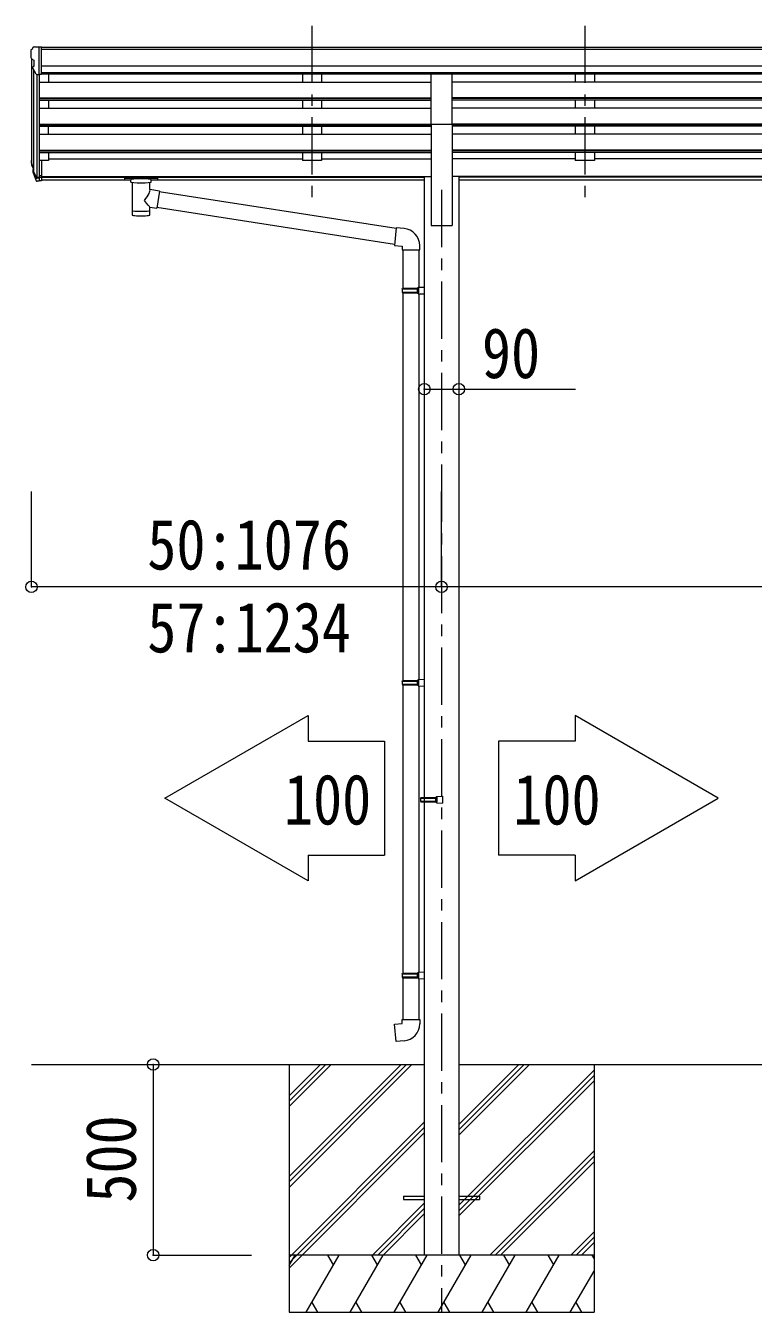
# Model space of a CAD drawing. Units: millimetres, scale not verified. Extents: x -14420 to 2444, y -5820 to 5820.
# Drawn here: x -4995 to -3087, y -3521 to -147 of the extents above; entities that cross this region are included whole.
import ezdxf
from ezdxf.enums import TextEntityAlignment as Align

# ---------------------------------------------------------------- set-up
doc = ezdxf.new("R2010")
doc.units = ezdxf.units.MM
doc.header["$LTSCALE"] = 30
doc.header["$PDMODE"] = 32
doc.header["$PDSIZE"] = 30
doc.linetypes.add('CHAIN1', pattern=[8, 5, -1, 1, -1])
for name, color, linetype, lineweight in [('0-0_0', 7, 'Continuous', 9), ('0-1_本体', 5, 'CHAIN1', 9), ('0-3_ELV2', 4, 'Continuous', 9), ('0-4_TABLE1', 7, 'Continuous', 9), ('0-6_OTH_LINE', 6, 'Continuous', 9), ('0-9_OUTLINE', 7, 'Continuous', 9)]:
    doc.layers.add(name, color=color, linetype=linetype, lineweight=lineweight)
doc.styles.add('ＭＳ ゴシック', font='')
doc.styles.get('ＭＳ ゴシック').set_extended_font_data('MS Gothic')

msp = doc.modelspace()

# ---------------------------------------------------------------- linework, layer by layer
at = {"layer": '0-0_0'}
for p, q in [((-4980.38, -2871.4), (-3949.58, -2871.4)), ((-4304.38, -3165.58), (-4010.2, -2871.4)), ((-4304.38, -3179.72), (-3996.06, -2871.4)), ((-4304.38, -3193.86), (-3981.92, -2871.4)), ((-4304.38, -2981.73), (-4194.05, -2871.4)), ((-4304.38, -2967.59), (-4208.19, -2871.4)), ((-4304.38, -2953.45), (-4222.33, -2871.4)), ((-3859.18, -2871.4), (-1049.58, -2871.4)), ((-3859.18, -3057.03), (-3673.55, -2871.4)), ((-3859.18, -3042.89), (-3687.69, -2871.4)), ((-3859.18, -3028.75), (-3701.83, -2871.4)), ((-3859.18, -3240.88), (-3504.38, -2886.08)), ((-3859.18, -3255.02), (-3504.38, -2900.22)), ((-3504.38, -2871.4), (-3504.38, -3521.4)), ((-3856.92, -3266.9), (-3504.38, -2914.36)), ((-4304.38, -3377.71), (-3949.58, -3022.91)), ((-4304.38, -3391.85), (-3949.58, -3037.05)), ((-4304.38, -3405.99), (-3949.58, -3051.2)), ((-3777.57, -3371.4), (-3504.38, -3098.21)), ((-3763.43, -3371.4), (-3504.38, -3112.35)), ((-3749.29, -3371.4), (-3504.38, -3126.5)), ((-4085.94, -3371.4), (-3949.58, -3235.04)), ((-4071.8, -3371.4), (-3949.58, -3249.19)), ((-4057.65, -3371.4), (-3949.58, -3263.33)), ((-3565.44, -3371.4), (-3504.38, -3310.34)), ((-3551.3, -3371.4), (-3504.38, -3324.49)), ((-3537.15, -3371.4), (-3504.38, -3338.63)), ((-3504.38, -3371.4), (-4304.38, -3371.4)), ((-4304.38, -3398.9), (-4288.5, -3371.4)), ((-4259.63, -3521.4), (-4173.03, -3371.4)), ((-4188.03, -3397.38), (-4203.03, -3371.4)), ((-4144.16, -3521.4), (-4057.56, -3371.4)), ((-4072.56, -3397.38), (-4087.56, -3371.4)), ((-4028.69, -3521.4), (-3942.09, -3371.4)), ((-3957.09, -3397.38), (-3972.09, -3371.4)), ((-3913.22, -3521.4), (-3826.62, -3371.4)), ((-3841.62, -3397.38), (-3856.62, -3371.4)), ((-3797.75, -3521.4), (-3711.15, -3371.4)), ((-3726.15, -3397.38), (-3741.15, -3371.4)), ((-3682.28, -3521.4), (-3595.68, -3371.4)), ((-3625.68, -3371.4), (-3610.68, -3397.38)), ((-3510.21, -3371.4), (-3504.38, -3381.5)), ((-3566.81, -3521.4), (-3504.38, -3413.26)), ((-4244.64, -3495.42), (-4229.64, -3521.4)), ((-4129.16, -3495.42), (-4114.17, -3521.4)), ((-4013.69, -3495.42), (-3998.69, -3521.4)), ((-3898.22, -3495.42), (-3883.23, -3521.4)), ((-3782.75, -3495.42), (-3767.76, -3521.4)), ((-3667.28, -3495.42), (-3652.29, -3521.4)), ((-3551.81, -3495.42), (-3536.82, -3521.4))]:
    msp.add_line(p, q, dxfattribs=at)
msp.add_lwpolyline([(-4304.38, -2871.4), (-4304.38, -3521.4), (-3504.38, -3521.4)], dxfattribs=at)
at = {"layer": '0-1_本体'}
for p, q in [((-4244.38, -147), (-4244.38, -624.52)), ((-4244.38, -147), (-4244.38, -624.52)), ((-3528.38, -147), (-3528.38, -624.52)), ((-3528.38, -147), (-3528.38, -624.52)), ((-3904.38, -577.83), (-3904.38, -3521.4))]:
    msp.add_line(p, q, dxfattribs=at)
at = {"layer": '0-3_ELV2'}
for p, q in [((-4982.38, -212.11), (-4982.38, -212.74)), ((-4980.38, -233.32), (-4980.38, -499.76)), ((-4979.85, -233.93), (-4974.53, -237)), ((-4975.47, -203.31), (-4979.54, -209.12)), ((-4972.38, -202.74), (-4974.71, -202.89)), ((-4972.38, -202.74), (-4953.88, -202.74)), ((-4960.38, -275.73), (-4960.38, -202.74)), ((-4953.88, -202.74), (-4943.88, -202.83)), ((-4953.88, -274.73), (-4953.88, -202.74)), ((45.12, -204.35), (-4953.88, -204.35)), ((45.12, -209.56), (-4953.88, -209.56)), ((-4943.88, -204.35), (-4943.88, -202.83)), ((-4968, -273.91), (-4977.01, -258.32)), ((-4975.41, -261.09), (-4975.41, -526.47)), ((-4974.38, -237.26), (-4974.38, -253.53)), ((45.12, -253.1), (-4953.88, -253.1)), ((-4966.38, -275.25), (-4966.39, -544.9)), ((-4960.38, -275.73), (-4965.59, -275.41)), ((-4953.88, -274.73), (-4960.38, -274.73)), ((-4960.38, -275.73), (-4960.38, -500.12)), ((-4960.38, -294.65), (-3931.88, -294.65)), ((45.12, -270.95), (-4953.88, -270.95)), ((-3931.88, -274.19), (-4953.88, -274.19)), ((-4935.38, -274.19), (-4935.38, -294.65)), ((-4269.38, -274.19), (-4269.38, -294.65)), ((-4219.38, -274.19), (-4219.38, -294.65)), ((-3931.88, -405.17), (-3931.88, -273.37)), ((-3931.88, -273.37), (-3876.88, -273.37)), ((-3876.88, -405.17), (-3876.88, -273.37)), ((-1031.88, -274.19), (-3876.88, -274.19)), ((-1031.88, -294.65), (-3876.88, -294.65)), ((-3553.38, -274.19), (-3553.38, -294.65)), ((-3503.38, -274.19), (-3503.38, -294.65)), ((-4960.38, -336.53), (-3931.88, -336.53)), ((-1031.88, -336.53), (-3876.88, -336.53)), ((-4960.38, -338.02), (-3931.88, -338.02)), ((-4960.38, -342.34), (-3931.88, -342.34)), ((-4960.38, -363.14), (-3931.88, -363.14)), ((-4935.38, -342.34), (-4935.38, -363.14)), ((-4269.38, -342.34), (-4269.38, -363.14)), ((-4219.38, -342.34), (-4219.38, -363.14)), ((-1031.88, -338.02), (-3876.88, -338.02)), ((-1031.88, -342.34), (-3876.88, -342.34)), ((-1031.88, -363.14), (-3876.88, -363.14)), ((-3553.38, -342.34), (-3553.38, -363.14)), ((-3503.38, -342.34), (-3503.38, -363.14)), ((-4960.38, -405.02), (-3931.88, -405.02)), ((-4960.38, -406.51), (-3931.88, -406.51)), ((-4960.38, -410.83), (-3931.88, -410.83)), ((-4960.38, -431.63), (-3931.88, -431.63)), ((-4935.38, -431.63), (-4935.38, -410.83)), ((-4269.38, -410.83), (-4269.38, -431.63)), ((-4219.38, -410.83), (-4219.38, -431.63)), ((-3931.88, -405.17), (-3931.88, -671.4)), ((-3931.88, -405.17), (-3876.88, -405.17)), ((-1031.88, -405.02), (-3876.88, -405.02)), ((-3876.88, -405.17), (-3876.88, -671.4)), ((-1031.88, -406.51), (-3876.88, -406.51)), ((-1031.88, -410.83), (-3876.88, -410.83)), ((-1031.88, -431.63), (-3876.88, -431.63)), ((-3553.38, -410.83), (-3553.38, -431.63)), ((-3503.38, -410.83), (-3503.38, -431.63)), ((-4960.38, -473.51), (-3931.88, -473.51)), ((-4960.38, -475.01), (-3931.88, -475.01)), ((-4960.38, -479.32), (-3931.88, -479.32)), ((-4960.38, -500.12), (-4960.38, -554.9)), ((-4953.88, -500.12), (-4960.38, -500.12)), ((-4953.88, -500.12), (-4953.88, -554.16)), ((-4935.38, -500.76), (-4953.88, -500.76)), ((-4935.38, -479.32), (-4935.38, -500.76)), ((-4935.38, -495.81), (-4269.38, -495.81)), ((-4269.38, -479.32), (-4269.38, -500.76)), ((-4219.38, -500.76), (-4269.38, -500.76)), ((-4219.38, -479.32), (-4219.38, -500.76)), ((-4219.38, -495.81), (-3931.88, -495.81)), ((-1031.88, -473.51), (-3876.88, -473.51)), ((-1031.88, -475.01), (-3876.88, -475.01)), ((-1031.88, -479.32), (-3876.88, -479.32)), ((-3553.38, -495.81), (-3876.88, -495.81)), ((-3553.38, -479.32), (-3553.38, -500.76)), ((-3503.38, -500.76), (-3553.38, -500.76)), ((-3503.38, -479.32), (-3503.38, -500.76)), ((-2837.38, -495.81), (-3503.38, -495.81)), ((-4979.29, -514.31), (-4975.41, -522.26)), ((-4978.68, -512.94), (-4975.41, -520)), ((-4976.97, -525.59), (-4976.63, -529.99)), ((-4976.63, -529.99), (-4967.82, -553.54)), ((-4976.02, -529.43), (-4967.82, -545.61)), ((-4966.81, -544.48), (-4974.57, -529.07)), ((-4960.38, -545.16), (-4965.51, -545.16)), ((-4960.38, -546.96), (-4965.23, -546.96)), ((-4960.38, -554.9), (-4965.23, -554.9)), ((-4953.88, -540.26), (-4960.38, -540.26)), ((-4953.88, -545.14), (-4960.38, -545.14)), ((-4953.88, -554.16), (-4960.38, -554.16)), ((-4953.88, -542.83), (-3949.58, -542.83)), ((-4953.88, -544.22), (-3949.58, -544.22)), ((-4719.88, -551.91), (-4953.88, -551.91)), ((-3949.58, -551.91), (-4665.88, -551.91)), ((-3949.58, -542.4), (-3931.88, -542.4)), ((-3949.58, -542.4), (-3949.58, -3371.4)), ((-3859.18, -542.4), (-3876.88, -542.4)), ((-3859.18, -542.4), (-3859.18, -3371.4)), ((-1049.58, -542.83), (-3859.18, -542.83)), ((-1049.58, -544.22), (-3859.18, -544.22)), ((-1049.58, -551.91), (-3859.18, -551.91)), ((-3931.88, -671.4), (-3876.88, -671.4)), ((-4004.38, -3216.9), (-4004.38, -3225.9)), ((-4004.38, -3216.9), (-3949.58, -3216.9)), ((-4004.38, -3225.9), (-3949.58, -3225.9)), ((-3859.18, -3216.9), (-3804.38, -3216.9)), ((-3859.18, -3225.9), (-3804.38, -3225.9)), ((-3804.38, -3216.9), (-3804.38, -3225.9))]:
    msp.add_line(p, q, dxfattribs=at)
for centre, radius, start, end in [((-4979.38, -212.11), 3, 93, 180), ((-4780.38, -212.74), 202, 180, 184.94904), ((-4975.48, -229.56), 6.18, 185.7035, 224.99897), ((-4974.65, -203.88), 1, 93.5, 145), ((-4974.41, -256.82), 3, 94.7167, 210), ((-4974.68, -253.53), 0.3, 274.7167, 0), ((-4974.68, -237.26), 0.3, 0, 60), ((-4965.41, -272.41), 3, 210, 266.5), ((-4951.2, -505.2), 29.53, 186.50806, 197.98144), ((-4949.79, -503.44), 30.41, 187.1552, 198.19734)]:
    msp.add_arc(centre, radius, start, end, dxfattribs=at)
for centre, major_axis, ratio, start_param, end_param in [((-4891.73, -505.63), (-89.06, 1.43), 0.57596, 6.1962358, 6.3678173), ((-4892.52, -498.95), (87.93, 4.42), 0.541684, 3.0659337, 3.2228513), ((-4975.67, -525.59), (1.3, 0), 0.90356, 1.3700892, 3.347195), ((-4889.75, -509.4), (-89.07, 0), 0.90356, 0.2056023, 0.2515348), ((-4890.46, -505.53), (-88.05, 0), 0.90356, 0.2662965, 0.3003836), ((-4965.23, -544.25), (-3, 0), 0.90356, 0.5235988, 1.5707963), ((-4965.23, -552.19), (3, 0), 0.90356, 3.6651914, 4.712389), ((-4965.51, -543.8), (-1.5, 0), 0.90356, 0.5235988, 1.5707963)]:
    msp.add_ellipse(centre, major_axis=major_axis, ratio=ratio, start_param=start_param, end_param=end_param, dxfattribs=at)
at = {"layer": '0-4_TABLE1'}
for p, q in [((-3959.98, -2172.91), (-3958.98, -2170.91)), ((-3959.98, -2172.91), (-3915.98, -2172.91)), ((-3959.98, -2172.91), (-3959.98, -2180.91)), ((-3959.98, -2180.91), (-3915.98, -2180.91)), ((-3959.98, -2180.91), (-3958.98, -2182.91)), ((-3958.98, -2170.91), (-3915.98, -2170.91)), ((-3958.98, -2182.91), (-3915.98, -2182.91)), ((-3920.46, -2172.91), (-3920.89, -2170.91)), ((-3917.98, -2168.41), (-3901.98, -2167.94)), ((-3917.98, -2170.41), (-3917.98, -2168.41)), ((-3917.98, -2170.41), (-3915.98, -2170.41)), ((-3917.98, -2185.41), (-3917.98, -2183.41)), ((-3917.98, -2185.41), (-3901.98, -2185.88)), ((-3901.98, -2167.94), (-3901.98, -2185.88))]:
    msp.add_line(p, q, dxfattribs=at)
for points in [[(-3920.46, -2172.91), (-3920.46, -2180.91), (-3920.89, -2182.91)], [(-3917.98, -2183.41), (-3915.98, -2183.41), (-3915.98, -2170.41)]]:
    msp.add_lwpolyline(points, dxfattribs=at)
at = {"layer": '0-6_OTH_LINE'}
for p, q in [((-3949.58, -1100.33), (-3859.18, -1100.33)), ((-4980.38, -1618.9), (-4980.38, -1368.9)), ((-3904.38, -1618.9), (-3904.38, -1368.9)), ((-3904.38, -1618.9), (-4980.38, -1618.9)), ((-1004.38, -1618.9), (-3904.38, -1618.9)), ((-4660.87, -2871.4), (-4403.44, -2871.4)), ((-4660.87, -2871.4), (-4660.87, -3371.4)), ((-4660.87, -3371.4), (-4403.44, -3371.4))]:
    msp.add_line(p, q, dxfattribs=at)
at = {"layer": '0-6_OTH_LINE', "lineweight": 18}
msp.add_line((-3859.18, -1100.33), (-3553.27, -1100.33), dxfattribs=at)
at = {"layer": '0-6_OTH_LINE', "color": 7}
for p, q in [((-4254.52, -1955.91), (-4254.52, -2023.11)), ((-3554.24, -1955.91), (-3554.24, -2023.11)), ((-4254.52, -2322.71), (-4054.12, -2322.71)), ((-4254.52, -2322.71), (-4254.52, -2389.91)), ((-3554.24, -2322.71), (-3754.64, -2322.71)), ((-3554.24, -2322.71), (-3554.24, -2389.91))]:
    msp.add_line(p, q, dxfattribs=at)
for points in [[(-4254.52, -2389.91), (-4630.37, -2172.91), (-4254.52, -1955.91)], [(-3554.24, -2389.91), (-3178.39, -2172.91), (-3554.24, -1955.91)], [(-4254.52, -2023.11), (-4054.12, -2023.11), (-4054.12, -2322.71)], [(-3554.24, -2023.11), (-3754.64, -2023.11), (-3754.64, -2322.71)]]:
    msp.add_lwpolyline(points, dxfattribs=at)
at = {"layer": '0-6_OTH_LINE'}
for p in [(-3949.58, -1100.33), (-3859.18, -1100.33), (-4980.38, -1618.9), (-3904.38, -1618.9), (-4660.87, -2871.4), (-4660.87, -3371.4)]:
    msp.add_point(p, dxfattribs=at)
at = {"layer": '0-9_OUTLINE'}
for p, q in [((-4736.38, -545), (-4736.38, -550.76)), ((-4734.38, -544.34), (-4651.38, -544.34)), ((-4734.38, -546.52), (-4651.38, -546.52)), ((-4734.38, -551.42), (-4719.88, -551.42)), ((-4719.88, -557.07), (-4719.88, -550.52)), ((-4715.78, -557.99), (-4715.8, -643.43)), ((-4669.98, -576.73), (-4669.98, -557.99)), ((-4665.88, -557.07), (-4665.88, -550.52)), ((-4665.88, -551.42), (-4651.38, -551.42)), ((-4649.38, -545), (-4649.38, -550.76)), ((-4644.76, -580.64), (-4669.98, -576.73)), ((-4644.76, -580.64), (-4651.78, -625.9)), ((-4023.77, -679.04), (-4645.08, -582.65)), ((-4669.96, -643.43), (-4669.98, -622.76)), ((-4669.98, -623.07), (-4651.78, -625.9)), ((-4027.44, -720.97), (-4651.51, -624.16)), ((-4002.77, -679), (-4023.61, -677.18)), ((-4007.69, -734.75), (-3961.69, -734.75)), ((-4005.58, -734.75), (-4005.58, -835.47)), ((-3963.58, -734.75), (-3963.58, -832.91)), ((-3961.69, -734.75), (-3961.69, -723.83)), ((-4007.58, -837.47), (-4006.58, -835.47)), ((-4007.58, -837.47), (-3963.58, -837.47)), ((-4007.58, -837.47), (-4007.58, -845.47)), ((-4006.58, -835.47), (-3963.58, -835.47)), ((-3968.06, -837.47), (-3968.49, -835.47)), ((-3965.58, -832.97), (-3949.58, -832.5)), ((-3965.58, -834.97), (-3965.58, -832.97)), ((-3965.58, -834.97), (-3963.58, -834.97)), ((-3949.58, -832.5), (-3949.58, -850.44)), ((-4007.58, -845.47), (-3963.58, -845.47)), ((-4007.58, -845.47), (-4006.58, -847.47)), ((-4006.58, -847.47), (-3963.58, -847.47)), ((-4005.58, -847.47), (-4005.58, -1864.16)), ((-3965.58, -849.97), (-3965.58, -847.97)), ((-3965.58, -849.97), (-3949.58, -850.44)), ((-3963.58, -850.03), (-3963.58, -1861.6)), ((-4007.58, -1866.16), (-4006.58, -1864.16)), ((-4007.58, -1866.16), (-3963.58, -1866.16)), ((-4007.58, -1866.16), (-4007.58, -1874.16)), ((-4007.58, -1874.16), (-3963.58, -1874.16)), ((-4007.58, -1874.16), (-4006.58, -1876.16)), ((-4006.58, -1864.16), (-3963.58, -1864.16)), ((-4006.58, -1876.16), (-3963.58, -1876.16)), ((-4005.58, -1876.16), (-4005.58, -2631.84)), ((-3968.06, -1866.16), (-3968.49, -1864.16)), ((-3965.58, -1861.66), (-3949.58, -1861.19)), ((-3965.58, -1863.66), (-3965.58, -1861.66)), ((-3965.58, -1863.66), (-3963.58, -1863.66)), ((-3965.58, -1878.66), (-3965.58, -1876.66)), ((-3965.58, -1878.66), (-3949.58, -1879.13)), ((-3963.58, -1878.72), (-3963.58, -2629.28)), ((-3949.58, -1861.19), (-3949.58, -1879.13)), ((-4007.58, -2633.84), (-4006.58, -2631.84)), ((-4006.58, -2631.84), (-3963.58, -2631.84)), ((-3968.06, -2633.84), (-3968.49, -2631.84)), ((-3965.58, -2629.34), (-3949.58, -2628.87)), ((-3965.58, -2631.34), (-3965.58, -2629.34)), ((-3965.58, -2631.34), (-3963.58, -2631.34)), ((-3949.58, -2628.87), (-3949.58, -2646.81)), ((-4007.58, -2633.84), (-3963.58, -2633.84)), ((-4007.58, -2633.84), (-4007.58, -2641.84)), ((-4007.58, -2641.84), (-3963.58, -2641.84)), ((-4007.58, -2641.84), (-4006.58, -2643.84)), ((-4006.58, -2643.84), (-3963.58, -2643.84)), ((-4005.58, -2643.84), (-4005.58, -2753.84)), ((-3965.58, -2646.34), (-3965.58, -2644.34)), ((-3965.58, -2646.34), (-3949.58, -2646.81)), ((-3963.58, -2646.4), (-3963.58, -2753.84)), ((-4007.58, -2753.84), (-3961.58, -2753.84)), ((-4007.58, -2763.84), (-4007.58, -2753.84)), ((-3961.58, -2753.84), (-3961.58, -2764.76))]:
    msp.add_line(p, q, dxfattribs=at)
for points in [[(-4736.38, -545), (-4736.34, -544.81), (-4736.26, -544.67), (-4736.16, -544.58), (-4736.06, -544.52), (-4735.94, -544.47), (-4735.65, -544.41), (-4735.16, -544.36), (-4734.61, -544.34), (-4734.38, -544.34)], [(-4736.38, -550.76), (-4736.34, -550.95), (-4736.26, -551.09), (-4736.16, -551.19), (-4736.06, -551.25), (-4735.94, -551.29), (-4735.65, -551.35), (-4735.16, -551.4), (-4734.61, -551.42), (-4734.38, -551.42)], [(-4651.38, -544.34), (-4651.03, -544.34), (-4650.5, -544.37), (-4650.05, -544.42), (-4649.74, -544.5), (-4649.58, -544.59), (-4649.46, -544.73), (-4649.39, -544.91), (-4649.38, -545)], [(-4651.38, -551.42), (-4651.03, -551.42), (-4650.5, -551.39), (-4650.05, -551.34), (-4649.74, -551.27), (-4649.58, -551.17), (-4649.46, -551.03), (-4649.39, -550.85), (-4649.38, -550.76)], [(-4023.61, -677.18), (-4027.61, -723), (-4007.69, -724.75), (-4007.69, -734.75)], [(-3968.06, -837.47), (-3968.06, -845.47), (-3968.49, -847.47)], [(-3965.58, -847.97), (-3963.58, -847.97), (-3963.58, -834.97)], [(-3968.06, -1866.16), (-3968.06, -1874.16), (-3968.49, -1876.16)], [(-3965.58, -1876.66), (-3963.58, -1876.66), (-3963.58, -1863.66)], [(-3965.58, -2644.34), (-3963.58, -2644.34), (-3963.58, -2631.34)], [(-3968.06, -2633.84), (-3968.06, -2641.84), (-3968.49, -2643.84)], [(-4002.66, -2809.59), (-4023.5, -2811.41), (-4027.5, -2765.59), (-4007.58, -2763.84)]]:
    msp.add_lwpolyline(points, dxfattribs=at)
for centre, start, end in [((-4006.69, -723.83), 0, 85), ((-4006.58, -2764.76), 275, 0)]:
    msp.add_arc(centre, 45, start, end, dxfattribs=at)
for centre, major_axis, ratio, start_param, end_param in [((-4734.38, -546.73), (2, 0), 0.109601, 3.1415927, 4.712389), ((-4692.88, -556.98), (27.06, 0), 0.069685, 3.1415927, 6.2831853), ((-4692.88, -550.52), (27, 0), 0.070066, 6.2831853, 9.424778), ((-4681.88, -554.5), (16, 0), 0.361356, 6.2636979, 6.2831853), ((-4651.38, -546.73), (2, 0), 0.109601, 4.712389, 6.2831853), ((-4692.88, -603.27), (-22.81, -26.62), 0.234429, 1.6855472, 3.1268519), ((-4690.33, -600.62), (20.32, -22.25), 0.045535, 0.0389954, 1.3075346), ((-4692.88, -630.99), (22.91, 0), 0.122865, 3.1415927, 6.2831853), ((-4692.88, -643.43), (22.92, 0), 0.101955, 3.1415499, 6.2833984)]:
    msp.add_ellipse(centre, major_axis=major_axis, ratio=ratio, start_param=start_param, end_param=end_param, dxfattribs=at)

# ---------------------------------------------------------------- texts
at = {"layer": '0-6_OTH_LINE', "color": 7, "style": 'ＭＳ ゴシック', "width": 0.85}
for s, p in [('90', (-3798.48, -1110.9)), ('50:1076', (-4676.45, -1612.9)), ('57:1234', (-4676.45, -1830.28)), ('100', (-4317.84, -2281.66)), ('100', (-3715.92, -2281.66))]:
    msp.add_text(s, height=132, dxfattribs=at).set_placement(p, align=Align.BOTTOM_LEFT)
msp.add_text('500', height=132, rotation=90, dxfattribs=at).set_placement((-4666.87, -3233.9), align=Align.BOTTOM_LEFT)

doc.saveas('drawing.dxf')
